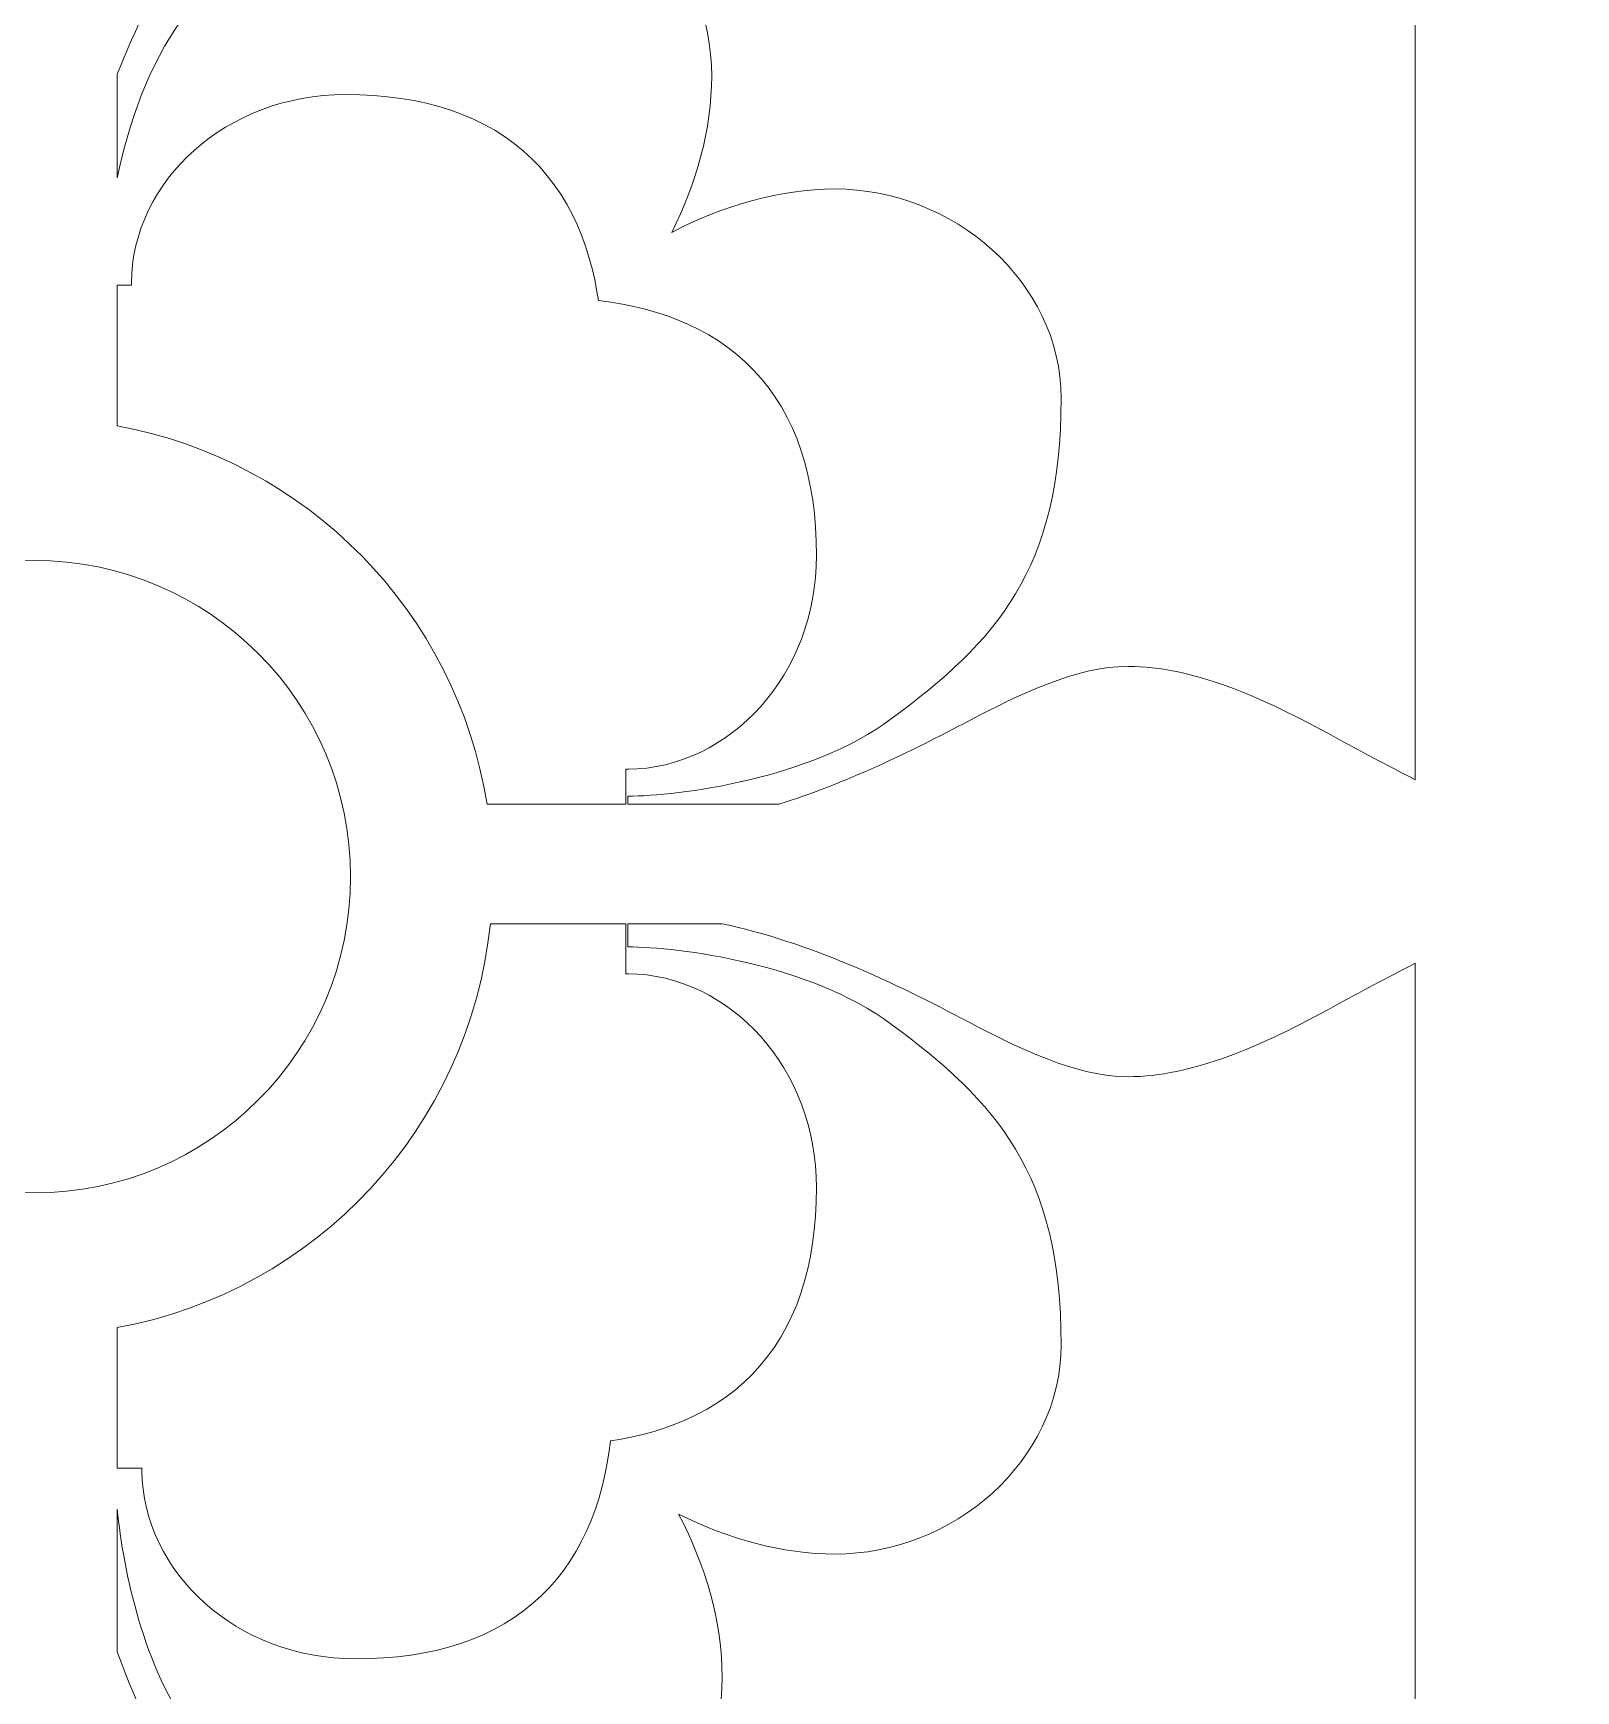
# Model space of a CAD drawing. Header units: centimetres. Extents: x -9.9 to 7.5, y -9.5 to 6.6.
# Drawn here: x -8.785 to -7.96, y -7.767 to -6.88 of the extents above; entities that cross this region are included whole.
import ezdxf

# ---------------------------------------------------------------- set-up
doc = ezdxf.new("R2010")
doc.units = ezdxf.units.CM
doc.header["$MEASUREMENT"] = 0
doc.layers.add('layer 1', color=7, linetype='Continuous')

msp = doc.modelspace()

# ---------------------------------------------------------------- linework, layer by layer
at = {"layer": 'layer 1', "color": 177, "lineweight": 9}
for points, knots in [([(-9.86086, -9.47414), (-9.86086, -9.47414), (-9.86086, 6.55374), (-9.86086, 6.55374), (-9.86086, 6.55374), (-9.86086, 6.55374), (-1.55598, 6.55374), (-1.55598, 6.55374), (-1.55598, 6.55374), (-1.55598, 6.55374), (-1.55598, -9.47414), (-1.55598, -9.47414), (-1.55598, -9.47414), (-1.55598, -9.47414), (-9.86086, -9.47414), (-9.86086, -9.47414)], [0, 0, 0, 0, 0.2, 0.2, 0.2, 0.2, 0.4, 0.4, 0.4, 0.4, 0.6, 0.6, 0.6, 0.6, 1, 1, 1, 1]), ([(-8.04602, -7.27979), (-8.04602, -7.27979), (-8.04602, -6.09566), (-8.04602, -6.09566), (-8.04602, -6.09566), (-8.06159, -6.1037), (-8.07612, -6.11144), (-8.08869, -6.11827), (-8.08869, -6.11827), (-8.129, -6.14068), (-8.16596, -6.15636), (-8.19957, -6.15636), (-8.19957, -6.15636), (-8.22757, -6.15636), (-8.25894, -6.14068), (-8.28471, -6.12723), (-8.28471, -6.12723), (-8.32504, -6.10582), (-8.37021, -6.08442), (-8.41667, -6.07458), (-8.41667, -6.07458), (-8.41667, -6.07458), (-8.46728, -6.07458), (-8.46728, -6.07458), (-8.46728, -6.07458), (-8.46728, -6.07458), (-8.46728, -6.0869), (-8.46728, -6.0869), (-8.46728, -6.0869), (-8.4404, -6.0869), (-8.36982, -6.09587), (-8.32615, -6.12836), (-8.32615, -6.12836), (-8.27013, -6.1698), (-8.23542, -6.20787), (-8.23542, -6.29974), (-8.23542, -6.29974), (-8.23542, -6.36247), (-8.29365, -6.41174), (-8.35639, -6.41174), (-8.35639, -6.41174), (-8.38478, -6.41174), (-8.41408, -6.40348), (-8.44005, -6.39039), (-8.44005, -6.39039), (-8.42586, -6.41725), (-8.41679, -6.44799), (-8.41679, -6.47773), (-8.41679, -6.47773), (-8.41679, -6.54048), (-8.46606, -6.59871), (-8.52879, -6.59871), (-8.52879, -6.59871), (-8.62066, -6.59871), (-8.65873, -6.564), (-8.70017, -6.50798), (-8.70017, -6.50798), (-8.72614, -6.47307), (-8.73708, -6.42096), (-8.74042, -6.38772), (-8.74042, -6.38772), (-8.74042, -6.38772), (-8.74042, -6.46405), (-8.74042, -6.46405), (-8.74042, -6.46405), (-8.72961, -6.49394), (-8.71545, -6.52274), (-8.70129, -6.54942), (-8.70129, -6.54942), (-8.68784, -6.57518), (-8.67217, -6.60655), (-8.67217, -6.63456), (-8.67217, -6.63456), (-8.67217, -6.65451), (-8.67769, -6.67564), (-8.68686, -6.69794), (-8.68686, -6.69794), (-8.68109, -6.71484), (-8.67777, -6.73102), (-8.67777, -6.74649), (-8.67777, -6.74649), (-8.67777, -6.7745), (-8.69344, -6.80587), (-8.7069, -6.83163), (-8.7069, -6.83163), (-8.71873, -6.85391), (-8.73055, -6.87767), (-8.74042, -6.9023), (-8.74042, -6.9023), (-8.74042, -6.9023), (-8.74042, -6.95769), (-8.74042, -6.95769), (-8.74042, -6.95769), (-8.73436, -6.92916), (-8.72361, -6.89706), (-8.70577, -6.87307), (-8.70577, -6.87307), (-8.66433, -6.81706), (-8.62626, -6.78234), (-8.53439, -6.78234), (-8.53439, -6.78234), (-8.47166, -6.78234), (-8.42239, -6.84057), (-8.42239, -6.90332), (-8.42239, -6.90332), (-8.42239, -6.9317), (-8.43065, -6.96101), (-8.44374, -6.98697), (-8.44374, -6.98697), (-8.41688, -6.97278), (-8.38613, -6.96371), (-8.35639, -6.96371), (-8.35639, -6.96371), (-8.29365, -6.96371), (-8.23542, -7.01299), (-8.23542, -7.07571), (-8.23542, -7.07571), (-8.23542, -7.16758), (-8.27013, -7.20565), (-8.32615, -7.24709), (-8.32615, -7.24709), (-8.36982, -7.27958), (-8.4404, -7.28855), (-8.46728, -7.28855), (-8.46728, -7.28855), (-8.46728, -7.28855), (-8.46728, -7.2929), (-8.46728, -7.2929), (-8.46728, -7.2929), (-8.46728, -7.2929), (-8.3865, -7.2929), (-8.3865, -7.2929), (-8.3865, -7.2929), (-8.35074, -7.28169), (-8.31625, -7.26495), (-8.28471, -7.24821), (-8.28471, -7.24821), (-8.25894, -7.23477), (-8.22757, -7.2191), (-8.19957, -7.2191), (-8.19957, -7.2191), (-8.16596, -7.2191), (-8.129, -7.23477), (-8.08869, -7.25718), (-8.08869, -7.25718), (-8.07612, -7.264), (-8.06159, -7.27175), (-8.04602, -7.27979)], [0, 0, 0, 0, 0.026316, 0.026316, 0.026316, 0.026316, 0.052632, 0.052632, 0.052632, 0.052632, 0.078947, 0.078947, 0.078947, 0.078947, 0.105263, 0.105263, 0.105263, 0.105263, 0.131579, 0.131579, 0.131579, 0.131579, 0.157895, 0.157895, 0.157895, 0.157895, 0.184211, 0.184211, 0.184211, 0.184211, 0.210526, 0.210526, 0.210526, 0.210526, 0.236842, 0.236842, 0.236842, 0.236842, 0.263158, 0.263158, 0.263158, 0.263158, 0.289474, 0.289474, 0.289474, 0.289474, 0.315789, 0.315789, 0.315789, 0.315789, 0.342105, 0.342105, 0.342105, 0.342105, 0.368421, 0.368421, 0.368421, 0.368421, 0.394737, 0.394737, 0.394737, 0.394737, 0.421053, 0.421053, 0.421053, 0.421053, 0.447368, 0.447368, 0.447368, 0.447368, 0.473684, 0.473684, 0.473684, 0.473684, 0.5, 0.5, 0.5, 0.5, 0.526316, 0.526316, 0.526316, 0.526316, 0.552632, 0.552632, 0.552632, 0.552632, 0.578947, 0.578947, 0.578947, 0.578947, 0.605263, 0.605263, 0.605263, 0.605263, 0.631579, 0.631579, 0.631579, 0.631579, 0.657895, 0.657895, 0.657895, 0.657895, 0.684211, 0.684211, 0.684211, 0.684211, 0.710526, 0.710526, 0.710526, 0.710526, 0.736842, 0.736842, 0.736842, 0.736842, 0.763158, 0.763158, 0.763158, 0.763158, 0.789474, 0.789474, 0.789474, 0.789474, 0.815789, 0.815789, 0.815789, 0.815789, 0.842105, 0.842105, 0.842105, 0.842105, 0.868421, 0.868421, 0.868421, 0.868421, 0.894737, 0.894737, 0.894737, 0.894737, 0.921053, 0.921053, 0.921053, 0.921053, 0.947368, 0.947368, 0.947368, 0.947368, 1, 1, 1, 1]), ([(-8.74042, -7.01518), (-8.74042, -7.01518), (-8.74042, -7.09043), (-8.74042, -7.09043), (-8.74042, -7.09043), (-8.63869, -7.10901), (-8.55886, -7.19038), (-8.54257, -7.2929), (-8.54257, -7.2929), (-8.54257, -7.2929), (-8.46826, -7.2929), (-8.46826, -7.2929), (-8.46826, -7.2929), (-8.46826, -7.2929), (-8.46826, -7.27411), (-8.46826, -7.27411), (-8.46826, -7.27411), (-8.46826, -7.27411), (-8.4669, -7.27411), (-8.4669, -7.27411), (-8.4669, -7.27411), (-8.4669, -7.27411), (-8.46217, -7.27397), (-8.46217, -7.27397), (-8.46217, -7.27397), (-8.46217, -7.27397), (-8.45709, -7.27351), (-8.45709, -7.27351), (-8.45709, -7.27351), (-8.45709, -7.27351), (-8.45207, -7.27276), (-8.45207, -7.27276), (-8.45207, -7.27276), (-8.45207, -7.27276), (-8.44711, -7.27172), (-8.44711, -7.27172), (-8.44711, -7.27172), (-8.44711, -7.27172), (-8.44225, -7.27042), (-8.44225, -7.27042), (-8.44225, -7.27042), (-8.44225, -7.27042), (-8.43746, -7.26885), (-8.43746, -7.26885), (-8.43746, -7.26885), (-8.43746, -7.26885), (-8.43278, -7.26702), (-8.43278, -7.26702), (-8.43278, -7.26702), (-8.43278, -7.26702), (-8.42821, -7.26495), (-8.42821, -7.26495), (-8.42821, -7.26495), (-8.42821, -7.26495), (-8.42374, -7.26265), (-8.42374, -7.26265), (-8.42374, -7.26265), (-8.42374, -7.26265), (-8.41939, -7.26011), (-8.41939, -7.26011), (-8.41939, -7.26011), (-8.41939, -7.26011), (-8.41518, -7.25736), (-8.41518, -7.25736), (-8.41518, -7.25736), (-8.41518, -7.25736), (-8.41109, -7.2544), (-8.41109, -7.2544), (-8.41109, -7.2544), (-8.41109, -7.2544), (-8.40714, -7.25123), (-8.40714, -7.25123), (-8.40714, -7.25123), (-8.40714, -7.25123), (-8.40333, -7.24786), (-8.40333, -7.24786), (-8.40333, -7.24786), (-8.40333, -7.24786), (-8.39966, -7.2443), (-8.39966, -7.2443), (-8.39966, -7.2443), (-8.39966, -7.2443), (-8.39615, -7.24055), (-8.39615, -7.24055), (-8.39615, -7.24055), (-8.39615, -7.24055), (-8.3928, -7.23662), (-8.3928, -7.23662), (-8.3928, -7.23662), (-8.3928, -7.23662), (-8.38962, -7.23251), (-8.38962, -7.23251), (-8.38962, -7.23251), (-8.38962, -7.23251), (-8.38661, -7.22823), (-8.38661, -7.22823), (-8.38661, -7.22823), (-8.38661, -7.22823), (-8.38378, -7.22379), (-8.38378, -7.22379), (-8.38378, -7.22379), (-8.38378, -7.22379), (-8.38113, -7.21919), (-8.38113, -7.21919), (-8.38113, -7.21919), (-8.38113, -7.21919), (-8.37868, -7.21443), (-8.37868, -7.21443), (-8.37868, -7.21443), (-8.37868, -7.21443), (-8.37643, -7.20953), (-8.37643, -7.20953), (-8.37643, -7.20953), (-8.37643, -7.20953), (-8.37438, -7.20448), (-8.37438, -7.20448), (-8.37438, -7.20448), (-8.37438, -7.20448), (-8.37255, -7.19929), (-8.37255, -7.19929), (-8.37255, -7.19929), (-8.37255, -7.19929), (-8.37094, -7.19398), (-8.37094, -7.19398), (-8.37094, -7.19398), (-8.37094, -7.19398), (-8.36956, -7.18854), (-8.36956, -7.18854), (-8.36956, -7.18854), (-8.36956, -7.18854), (-8.36841, -7.18298), (-8.36841, -7.18298), (-8.36841, -7.18298), (-8.36841, -7.18298), (-8.36751, -7.17731), (-8.36751, -7.17731), (-8.36751, -7.17731), (-8.36751, -7.17731), (-8.36686, -7.17155), (-8.36686, -7.17155), (-8.36686, -7.17155), (-8.36686, -7.17155), (-8.36646, -7.16569), (-8.36646, -7.16569), (-8.36646, -7.16569), (-8.36646, -7.16569), (-8.36633, -7.15982), (-8.36633, -7.15982), (-8.36633, -7.15982), (-8.36633, -7.15982), (-8.36646, -7.15208), (-8.36646, -7.15208), (-8.36646, -7.15208), (-8.36646, -7.15208), (-8.36683, -7.14461), (-8.36683, -7.14461), (-8.36683, -7.14461), (-8.36683, -7.14461), (-8.36745, -7.13735), (-8.36745, -7.13735), (-8.36745, -7.13735), (-8.36745, -7.13735), (-8.36833, -7.13026), (-8.36833, -7.13026), (-8.36833, -7.13026), (-8.36833, -7.13026), (-8.36947, -7.12336), (-8.36947, -7.12336), (-8.36947, -7.12336), (-8.36947, -7.12336), (-8.37087, -7.11664), (-8.37087, -7.11664), (-8.37087, -7.11664), (-8.37087, -7.11664), (-8.37254, -7.11011), (-8.37254, -7.11011), (-8.37254, -7.11011), (-8.37254, -7.11011), (-8.37449, -7.10376), (-8.37449, -7.10376), (-8.37449, -7.10376), (-8.37449, -7.10376), (-8.37671, -7.0976), (-8.37671, -7.0976), (-8.37671, -7.0976), (-8.37671, -7.0976), (-8.37921, -7.09164), (-8.37921, -7.09164), (-8.37921, -7.09164), (-8.37921, -7.09164), (-8.38199, -7.08589), (-8.38199, -7.08589), (-8.38199, -7.08589), (-8.38199, -7.08589), (-8.38506, -7.08035), (-8.38506, -7.08035), (-8.38506, -7.08035), (-8.38506, -7.08035), (-8.3884, -7.07504), (-8.3884, -7.07504), (-8.3884, -7.07504), (-8.3884, -7.07504), (-8.39201, -7.06996), (-8.39201, -7.06996), (-8.39201, -7.06996), (-8.39201, -7.06996), (-8.39588, -7.06513), (-8.39588, -7.06513), (-8.39588, -7.06513), (-8.39588, -7.06513), (-8.40001, -7.06056), (-8.40001, -7.06056), (-8.40001, -7.06056), (-8.40001, -7.06056), (-8.40438, -7.05626), (-8.40438, -7.05626), (-8.40438, -7.05626), (-8.40438, -7.05626), (-8.40896, -7.05223), (-8.40896, -7.05223), (-8.40896, -7.05223), (-8.40896, -7.05223), (-8.41376, -7.04848), (-8.41376, -7.04848), (-8.41376, -7.04848), (-8.41376, -7.04848), (-8.41875, -7.045), (-8.41875, -7.045), (-8.41875, -7.045), (-8.41875, -7.045), (-8.42391, -7.0418), (-8.42391, -7.0418), (-8.42391, -7.0418), (-8.42391, -7.0418), (-8.42923, -7.03888), (-8.42923, -7.03888), (-8.42923, -7.03888), (-8.42923, -7.03888), (-8.4347, -7.03621), (-8.4347, -7.03621), (-8.4347, -7.03621), (-8.4347, -7.03621), (-8.44032, -7.03381), (-8.44032, -7.03381), (-8.44032, -7.03381), (-8.44032, -7.03381), (-8.44605, -7.03165), (-8.44605, -7.03165), (-8.44605, -7.03165), (-8.44605, -7.03165), (-8.45191, -7.02974), (-8.45191, -7.02974), (-8.45191, -7.02974), (-8.45191, -7.02974), (-8.45788, -7.02805), (-8.45788, -7.02805), (-8.45788, -7.02805), (-8.45788, -7.02805), (-8.46395, -7.02659), (-8.46395, -7.02659), (-8.46395, -7.02659), (-8.46395, -7.02659), (-8.47014, -7.02534), (-8.47014, -7.02534), (-8.47014, -7.02534), (-8.47014, -7.02534), (-8.47642, -7.02429), (-8.47642, -7.02429), (-8.47642, -7.02429), (-8.47642, -7.02429), (-8.4828, -7.02344), (-8.4828, -7.02344), (-8.4828, -7.02344), (-8.4828, -7.02344), (-8.48299, -7.02342), (-8.48299, -7.02342), (-8.48299, -7.02342), (-8.48299, -7.02342), (-8.48376, -7.01861), (-8.48376, -7.01861), (-8.48376, -7.01861), (-8.48376, -7.01861), (-8.48496, -7.01235), (-8.48496, -7.01235), (-8.48496, -7.01235), (-8.48496, -7.01235), (-8.48639, -7.00619), (-8.48639, -7.00619), (-8.48639, -7.00619), (-8.48639, -7.00619), (-8.48803, -7.00015), (-8.48803, -7.00015), (-8.48803, -7.00015), (-8.48803, -7.00015), (-8.48991, -6.99422), (-8.48991, -6.99422), (-8.48991, -6.99422), (-8.48991, -6.99422), (-8.49203, -6.98841), (-8.49203, -6.98841), (-8.49203, -6.98841), (-8.49203, -6.98841), (-8.49441, -6.98272), (-8.49441, -6.98272), (-8.49441, -6.98272), (-8.49441, -6.98272), (-8.49704, -6.97717), (-8.49704, -6.97717), (-8.49704, -6.97717), (-8.49704, -6.97717), (-8.49994, -6.97178), (-8.49994, -6.97178), (-8.49994, -6.97178), (-8.49994, -6.97178), (-8.50312, -6.96654), (-8.50312, -6.96654), (-8.50312, -6.96654), (-8.50312, -6.96654), (-8.50658, -6.96148), (-8.50658, -6.96148), (-8.50658, -6.96148), (-8.50658, -6.96148), (-8.51031, -6.95662), (-8.51031, -6.95662), (-8.51031, -6.95662), (-8.51031, -6.95662), (-8.51434, -6.95195), (-8.51434, -6.95195), (-8.51434, -6.95195), (-8.51434, -6.95195), (-8.51864, -6.94751), (-8.51864, -6.94751), (-8.51864, -6.94751), (-8.51864, -6.94751), (-8.52321, -6.94332), (-8.52321, -6.94332), (-8.52321, -6.94332), (-8.52321, -6.94332), (-8.52805, -6.93938), (-8.52805, -6.93938), (-8.52805, -6.93938), (-8.52805, -6.93938), (-8.53314, -6.93571), (-8.53314, -6.93571), (-8.53314, -6.93571), (-8.53314, -6.93571), (-8.53847, -6.93231), (-8.53847, -6.93231), (-8.53847, -6.93231), (-8.53847, -6.93231), (-8.54404, -6.92919), (-8.54404, -6.92919), (-8.54404, -6.92919), (-8.54404, -6.92919), (-8.54982, -6.92636), (-8.54982, -6.92636), (-8.54982, -6.92636), (-8.54982, -6.92636), (-8.55581, -6.92382), (-8.55581, -6.92382), (-8.55581, -6.92382), (-8.55581, -6.92382), (-8.562, -6.92156), (-8.562, -6.92156), (-8.562, -6.92156), (-8.562, -6.92156), (-8.5684, -6.91958), (-8.5684, -6.91958), (-8.5684, -6.91958), (-8.5684, -6.91958), (-8.57497, -6.91788), (-8.57497, -6.91788), (-8.57497, -6.91788), (-8.57497, -6.91788), (-8.58174, -6.91645), (-8.58174, -6.91645), (-8.58174, -6.91645), (-8.58174, -6.91645), (-8.58869, -6.91529), (-8.58869, -6.91529), (-8.58869, -6.91529), (-8.58869, -6.91529), (-8.59583, -6.9144), (-8.59583, -6.9144), (-8.59583, -6.9144), (-8.59583, -6.9144), (-8.60316, -6.91376), (-8.60316, -6.91376), (-8.60316, -6.91376), (-8.60316, -6.91376), (-8.61069, -6.91338), (-8.61069, -6.91338), (-8.61069, -6.91338), (-8.61069, -6.91338), (-8.61849, -6.91325), (-8.61849, -6.91325), (-8.61849, -6.91325), (-8.61849, -6.91325), (-8.62436, -6.91339), (-8.62436, -6.91339), (-8.62436, -6.91339), (-8.62436, -6.91339), (-8.63022, -6.91378), (-8.63022, -6.91378), (-8.63022, -6.91378), (-8.63022, -6.91378), (-8.63599, -6.91443), (-8.63599, -6.91443), (-8.63599, -6.91443), (-8.63599, -6.91443), (-8.64166, -6.91533), (-8.64166, -6.91533), (-8.64166, -6.91533), (-8.64166, -6.91533), (-8.64721, -6.91648), (-8.64721, -6.91648), (-8.64721, -6.91648), (-8.64721, -6.91648), (-8.65265, -6.91786), (-8.65265, -6.91786), (-8.65265, -6.91786), (-8.65265, -6.91786), (-8.65797, -6.91947), (-8.65797, -6.91947), (-8.65797, -6.91947), (-8.65797, -6.91947), (-8.66315, -6.9213), (-8.66315, -6.9213), (-8.66315, -6.9213), (-8.66315, -6.9213), (-8.6682, -6.92335), (-8.6682, -6.92335), (-8.6682, -6.92335), (-8.6682, -6.92335), (-8.67311, -6.9256), (-8.67311, -6.9256), (-8.67311, -6.9256), (-8.67311, -6.9256), (-8.67786, -6.92806), (-8.67786, -6.92806), (-8.67786, -6.92806), (-8.67786, -6.92806), (-8.68246, -6.9307), (-8.68246, -6.9307), (-8.68246, -6.9307), (-8.68246, -6.9307), (-8.68691, -6.93353), (-8.68691, -6.93353), (-8.68691, -6.93353), (-8.68691, -6.93353), (-8.69119, -6.93654), (-8.69119, -6.93654), (-8.69119, -6.93654), (-8.69119, -6.93654), (-8.69529, -6.93973), (-8.69529, -6.93973), (-8.69529, -6.93973), (-8.69529, -6.93973), (-8.69922, -6.94307), (-8.69922, -6.94307), (-8.69922, -6.94307), (-8.69922, -6.94307), (-8.70298, -6.94658), (-8.70298, -6.94658), (-8.70298, -6.94658), (-8.70298, -6.94658), (-8.70654, -6.95025), (-8.70654, -6.95025), (-8.70654, -6.95025), (-8.70654, -6.95025), (-8.70991, -6.95406), (-8.70991, -6.95406), (-8.70991, -6.95406), (-8.70991, -6.95406), (-8.71308, -6.95801), (-8.71308, -6.95801), (-8.71308, -6.95801), (-8.71308, -6.95801), (-8.71604, -6.9621), (-8.71604, -6.9621), (-8.71604, -6.9621), (-8.71604, -6.9621), (-8.7188, -6.96632), (-8.7188, -6.96632), (-8.7188, -6.96632), (-8.7188, -6.96632), (-8.72133, -6.97066), (-8.72133, -6.97066), (-8.72133, -6.97066), (-8.72133, -6.97066), (-8.72364, -6.97513), (-8.72364, -6.97513), (-8.72364, -6.97513), (-8.72364, -6.97513), (-8.7257, -6.9797), (-8.7257, -6.9797), (-8.7257, -6.9797), (-8.7257, -6.9797), (-8.72753, -6.98438), (-8.72753, -6.98438), (-8.72753, -6.98438), (-8.72753, -6.98438), (-8.7291, -6.98917), (-8.7291, -6.98917), (-8.7291, -6.98917), (-8.7291, -6.98917), (-8.73041, -6.99403), (-8.73041, -6.99403), (-8.73041, -6.99403), (-8.73041, -6.99403), (-8.73145, -6.99899), (-8.73145, -6.99899), (-8.73145, -6.99899), (-8.73145, -6.99899), (-8.7322, -7.00401), (-8.7322, -7.00401), (-8.7322, -7.00401), (-8.7322, -7.00401), (-8.73265, -7.00909), (-8.73265, -7.00909), (-8.73265, -7.00909), (-8.73265, -7.00909), (-8.73279, -7.01382), (-8.73279, -7.01382), (-8.73279, -7.01382), (-8.73279, -7.01382), (-8.73279, -7.01518), (-8.73279, -7.01518), (-8.73279, -7.01518), (-8.73279, -7.01518), (-8.74042, -7.01518), (-8.74042, -7.01518)], [0, 0, 0, 0, 0.007463, 0.007463, 0.007463, 0.007463, 0.014925, 0.014925, 0.014925, 0.014925, 0.022388, 0.022388, 0.022388, 0.022388, 0.029851, 0.029851, 0.029851, 0.029851, 0.037313, 0.037313, 0.037313, 0.037313, 0.044776, 0.044776, 0.044776, 0.044776, 0.052239, 0.052239, 0.052239, 0.052239, 0.059701, 0.059701, 0.059701, 0.059701, 0.067164, 0.067164, 0.067164, 0.067164, 0.074627, 0.074627, 0.074627, 0.074627, 0.08209, 0.08209, 0.08209, 0.08209, 0.089552, 0.089552, 0.089552, 0.089552, 0.097015, 0.097015, 0.097015, 0.097015, 0.104478, 0.104478, 0.104478, 0.104478, 0.11194, 0.11194, 0.11194, 0.11194, 0.119403, 0.119403, 0.119403, 0.119403, 0.126866, 0.126866, 0.126866, 0.126866, 0.134328, 0.134328, 0.134328, 0.134328, 0.141791, 0.141791, 0.141791, 0.141791, 0.149254, 0.149254, 0.149254, 0.149254, 0.156716, 0.156716, 0.156716, 0.156716, 0.164179, 0.164179, 0.164179, 0.164179, 0.171642, 0.171642, 0.171642, 0.171642, 0.179104, 0.179104, 0.179104, 0.179104, 0.186567, 0.186567, 0.186567, 0.186567, 0.19403, 0.19403, 0.19403, 0.19403, 0.201493, 0.201493, 0.201493, 0.201493, 0.208955, 0.208955, 0.208955, 0.208955, 0.216418, 0.216418, 0.216418, 0.216418, 0.223881, 0.223881, 0.223881, 0.223881, 0.231343, 0.231343, 0.231343, 0.231343, 0.238806, 0.238806, 0.238806, 0.238806, 0.246269, 0.246269, 0.246269, 0.246269, 0.253731, 0.253731, 0.253731, 0.253731, 0.261194, 0.261194, 0.261194, 0.261194, 0.268657, 0.268657, 0.268657, 0.268657, 0.276119, 0.276119, 0.276119, 0.276119, 0.283582, 0.283582, 0.283582, 0.283582, 0.291045, 0.291045, 0.291045, 0.291045, 0.298507, 0.298507, 0.298507, 0.298507, 0.30597, 0.30597, 0.30597, 0.30597, 0.313433, 0.313433, 0.313433, 0.313433, 0.320896, 0.320896, 0.320896, 0.320896, 0.328358, 0.328358, 0.328358, 0.328358, 0.335821, 0.335821, 0.335821, 0.335821, 0.343284, 0.343284, 0.343284, 0.343284, 0.350746, 0.350746, 0.350746, 0.350746, 0.358209, 0.358209, 0.358209, 0.358209, 0.365672, 0.365672, 0.365672, 0.365672, 0.373134, 0.373134, 0.373134, 0.373134, 0.380597, 0.380597, 0.380597, 0.380597, 0.38806, 0.38806, 0.38806, 0.38806, 0.395522, 0.395522, 0.395522, 0.395522, 0.402985, 0.402985, 0.402985, 0.402985, 0.410448, 0.410448, 0.410448, 0.410448, 0.41791, 0.41791, 0.41791, 0.41791, 0.425373, 0.425373, 0.425373, 0.425373, 0.432836, 0.432836, 0.432836, 0.432836, 0.440299, 0.440299, 0.440299, 0.440299, 0.447761, 0.447761, 0.447761, 0.447761, 0.455224, 0.455224, 0.455224, 0.455224, 0.462687, 0.462687, 0.462687, 0.462687, 0.470149, 0.470149, 0.470149, 0.470149, 0.477612, 0.477612, 0.477612, 0.477612, 0.485075, 0.485075, 0.485075, 0.485075, 0.492537, 0.492537, 0.492537, 0.492537, 0.5, 0.5, 0.5, 0.5, 0.507463, 0.507463, 0.507463, 0.507463, 0.514925, 0.514925, 0.514925, 0.514925, 0.522388, 0.522388, 0.522388, 0.522388, 0.529851, 0.529851, 0.529851, 0.529851, 0.537313, 0.537313, 0.537313, 0.537313, 0.544776, 0.544776, 0.544776, 0.544776, 0.552239, 0.552239, 0.552239, 0.552239, 0.559701, 0.559701, 0.559701, 0.559701, 0.567164, 0.567164, 0.567164, 0.567164, 0.574627, 0.574627, 0.574627, 0.574627, 0.58209, 0.58209, 0.58209, 0.58209, 0.589552, 0.589552, 0.589552, 0.589552, 0.597015, 0.597015, 0.597015, 0.597015, 0.604478, 0.604478, 0.604478, 0.604478, 0.61194, 0.61194, 0.61194, 0.61194, 0.619403, 0.619403, 0.619403, 0.619403, 0.626866, 0.626866, 0.626866, 0.626866, 0.634328, 0.634328, 0.634328, 0.634328, 0.641791, 0.641791, 0.641791, 0.641791, 0.649254, 0.649254, 0.649254, 0.649254, 0.656716, 0.656716, 0.656716, 0.656716, 0.664179, 0.664179, 0.664179, 0.664179, 0.671642, 0.671642, 0.671642, 0.671642, 0.679104, 0.679104, 0.679104, 0.679104, 0.686567, 0.686567, 0.686567, 0.686567, 0.69403, 0.69403, 0.69403, 0.69403, 0.701493, 0.701493, 0.701493, 0.701493, 0.708955, 0.708955, 0.708955, 0.708955, 0.716418, 0.716418, 0.716418, 0.716418, 0.723881, 0.723881, 0.723881, 0.723881, 0.731343, 0.731343, 0.731343, 0.731343, 0.738806, 0.738806, 0.738806, 0.738806, 0.746269, 0.746269, 0.746269, 0.746269, 0.753731, 0.753731, 0.753731, 0.753731, 0.761194, 0.761194, 0.761194, 0.761194, 0.768657, 0.768657, 0.768657, 0.768657, 0.776119, 0.776119, 0.776119, 0.776119, 0.783582, 0.783582, 0.783582, 0.783582, 0.791045, 0.791045, 0.791045, 0.791045, 0.798507, 0.798507, 0.798507, 0.798507, 0.80597, 0.80597, 0.80597, 0.80597, 0.813433, 0.813433, 0.813433, 0.813433, 0.820896, 0.820896, 0.820896, 0.820896, 0.828358, 0.828358, 0.828358, 0.828358, 0.835821, 0.835821, 0.835821, 0.835821, 0.843284, 0.843284, 0.843284, 0.843284, 0.850746, 0.850746, 0.850746, 0.850746, 0.858209, 0.858209, 0.858209, 0.858209, 0.865672, 0.865672, 0.865672, 0.865672, 0.873134, 0.873134, 0.873134, 0.873134, 0.880597, 0.880597, 0.880597, 0.880597, 0.88806, 0.88806, 0.88806, 0.88806, 0.895522, 0.895522, 0.895522, 0.895522, 0.902985, 0.902985, 0.902985, 0.902985, 0.910448, 0.910448, 0.910448, 0.910448, 0.91791, 0.91791, 0.91791, 0.91791, 0.925373, 0.925373, 0.925373, 0.925373, 0.932836, 0.932836, 0.932836, 0.932836, 0.940299, 0.940299, 0.940299, 0.940299, 0.947761, 0.947761, 0.947761, 0.947761, 0.955224, 0.955224, 0.955224, 0.955224, 0.962687, 0.962687, 0.962687, 0.962687, 0.970149, 0.970149, 0.970149, 0.970149, 0.977612, 0.977612, 0.977612, 0.977612, 0.985075, 0.985075, 0.985075, 0.985075, 1, 1, 1, 1]), ([(-8.95391, -7.33167), (-8.95391, -7.23825), (-8.87816, -7.1625), (-8.78475, -7.1625), (-8.78475, -7.1625), (-8.69133, -7.1625), (-8.61558, -7.23825), (-8.61558, -7.33167), (-8.61558, -7.33167), (-8.61558, -7.42508), (-8.69133, -7.50083), (-8.78475, -7.50083), (-8.78475, -7.50083), (-8.87816, -7.50083), (-8.95391, -7.42508), (-8.95391, -7.33167)], [0, 0, 0, 0, 0.2, 0.2, 0.2, 0.2, 0.4, 0.4, 0.4, 0.4, 0.6, 0.6, 0.6, 0.6, 1, 1, 1, 1]), ([(-8.04602, -8.56208), (-8.04602, -8.56208), (-8.04602, -7.37795), (-8.04602, -7.37795), (-8.04602, -7.37795), (-8.06159, -7.38599), (-8.07612, -7.39373), (-8.08869, -7.40056), (-8.08869, -7.40056), (-8.129, -7.42297), (-8.16596, -7.43864), (-8.19957, -7.43864), (-8.19957, -7.43864), (-8.22757, -7.43864), (-8.25894, -7.42297), (-8.28471, -7.40951), (-8.28471, -7.40951), (-8.32504, -7.3881), (-8.37021, -7.3667), (-8.41667, -7.35686), (-8.41667, -7.35686), (-8.41667, -7.35686), (-8.46728, -7.35686), (-8.46728, -7.35686), (-8.46728, -7.35686), (-8.46728, -7.35686), (-8.46728, -7.36919), (-8.46728, -7.36919), (-8.46728, -7.36919), (-8.4404, -7.36919), (-8.36982, -7.37815), (-8.32615, -7.41064), (-8.32615, -7.41064), (-8.27013, -7.45208), (-8.23542, -7.49016), (-8.23542, -7.58202), (-8.23542, -7.58202), (-8.23542, -7.64475), (-8.29365, -7.69403), (-8.35639, -7.69403), (-8.35639, -7.69403), (-8.38478, -7.69403), (-8.41408, -7.68577), (-8.44005, -7.67267), (-8.44005, -7.67267), (-8.42586, -7.69953), (-8.41679, -7.73028), (-8.41679, -7.76002), (-8.41679, -7.76002), (-8.41679, -7.82276), (-8.46606, -7.88099), (-8.52879, -7.88099), (-8.52879, -7.88099), (-8.62066, -7.88099), (-8.65873, -7.84628), (-8.70017, -7.79026), (-8.70017, -7.79026), (-8.72614, -7.75535), (-8.73708, -7.70325), (-8.74042, -7.67001), (-8.74042, -7.67001), (-8.74042, -7.67001), (-8.74042, -7.74634), (-8.74042, -7.74634), (-8.74042, -7.74634), (-8.72961, -7.77623), (-8.71545, -7.80503), (-8.70129, -7.83171), (-8.70129, -7.83171), (-8.68784, -7.85747), (-8.67217, -7.88884), (-8.67217, -7.91684), (-8.67217, -7.91684), (-8.67217, -7.93679), (-8.67769, -7.95792), (-8.68686, -7.98023), (-8.68686, -7.98023), (-8.68109, -7.99712), (-8.67777, -8.0133), (-8.67777, -8.02878), (-8.67777, -8.02878), (-8.67777, -8.05678), (-8.69344, -8.08815), (-8.7069, -8.11391), (-8.7069, -8.11391), (-8.71873, -8.1362), (-8.73055, -8.15995), (-8.74042, -8.18459), (-8.74042, -8.18459), (-8.74042, -8.18459), (-8.74042, -8.23997), (-8.74042, -8.23997), (-8.74042, -8.23997), (-8.73436, -8.21145), (-8.72361, -8.17934), (-8.70577, -8.15536), (-8.70577, -8.15536), (-8.66433, -8.09934), (-8.62626, -8.06463), (-8.53439, -8.06463), (-8.53439, -8.06463), (-8.47166, -8.06463), (-8.42239, -8.12286), (-8.42239, -8.1856), (-8.42239, -8.1856), (-8.42239, -8.21399), (-8.43065, -8.24329), (-8.44374, -8.26926), (-8.44374, -8.26926), (-8.41688, -8.25507), (-8.38613, -8.246), (-8.35639, -8.246), (-8.35639, -8.246), (-8.29365, -8.246), (-8.23542, -8.29527), (-8.23542, -8.358), (-8.23542, -8.358), (-8.23542, -8.44987), (-8.27013, -8.48794), (-8.32615, -8.52938), (-8.32615, -8.52938), (-8.36982, -8.56187), (-8.4404, -8.57083), (-8.46728, -8.57083), (-8.46728, -8.57083), (-8.46728, -8.57083), (-8.46728, -8.57519), (-8.46728, -8.57519), (-8.46728, -8.57519), (-8.46728, -8.57519), (-8.3865, -8.57519), (-8.3865, -8.57519), (-8.3865, -8.57519), (-8.35074, -8.56398), (-8.31625, -8.54724), (-8.28471, -8.5305), (-8.28471, -8.5305), (-8.25894, -8.51705), (-8.22757, -8.50138), (-8.19957, -8.50138), (-8.19957, -8.50138), (-8.16596, -8.50138), (-8.129, -8.51705), (-8.08869, -8.53947), (-8.08869, -8.53947), (-8.07612, -8.54629), (-8.06159, -8.55404), (-8.04602, -8.56208)], [0, 0, 0, 0, 0.026316, 0.026316, 0.026316, 0.026316, 0.052632, 0.052632, 0.052632, 0.052632, 0.078947, 0.078947, 0.078947, 0.078947, 0.105263, 0.105263, 0.105263, 0.105263, 0.131579, 0.131579, 0.131579, 0.131579, 0.157895, 0.157895, 0.157895, 0.157895, 0.184211, 0.184211, 0.184211, 0.184211, 0.210526, 0.210526, 0.210526, 0.210526, 0.236842, 0.236842, 0.236842, 0.236842, 0.263158, 0.263158, 0.263158, 0.263158, 0.289474, 0.289474, 0.289474, 0.289474, 0.315789, 0.315789, 0.315789, 0.315789, 0.342105, 0.342105, 0.342105, 0.342105, 0.368421, 0.368421, 0.368421, 0.368421, 0.394737, 0.394737, 0.394737, 0.394737, 0.421053, 0.421053, 0.421053, 0.421053, 0.447368, 0.447368, 0.447368, 0.447368, 0.473684, 0.473684, 0.473684, 0.473684, 0.5, 0.5, 0.5, 0.5, 0.526316, 0.526316, 0.526316, 0.526316, 0.552632, 0.552632, 0.552632, 0.552632, 0.578947, 0.578947, 0.578947, 0.578947, 0.605263, 0.605263, 0.605263, 0.605263, 0.631579, 0.631579, 0.631579, 0.631579, 0.657895, 0.657895, 0.657895, 0.657895, 0.684211, 0.684211, 0.684211, 0.684211, 0.710526, 0.710526, 0.710526, 0.710526, 0.736842, 0.736842, 0.736842, 0.736842, 0.763158, 0.763158, 0.763158, 0.763158, 0.789474, 0.789474, 0.789474, 0.789474, 0.815789, 0.815789, 0.815789, 0.815789, 0.842105, 0.842105, 0.842105, 0.842105, 0.868421, 0.868421, 0.868421, 0.868421, 0.894737, 0.894737, 0.894737, 0.894737, 0.921053, 0.921053, 0.921053, 0.921053, 0.947368, 0.947368, 0.947368, 0.947368, 1, 1, 1, 1]), ([(-8.46826, -7.35686), (-8.46826, -7.35686), (-8.5408, -7.35686), (-8.5408, -7.35686), (-8.5408, -7.35686), (-8.55192, -7.46571), (-8.63424, -7.55351), (-8.74042, -7.5729), (-8.74042, -7.5729), (-8.74042, -7.5729), (-8.74042, -7.64815), (-8.74042, -7.64815), (-8.74042, -7.64815), (-8.74042, -7.64815), (-8.72718, -7.64815), (-8.72718, -7.64815), (-8.72718, -7.64815), (-8.72718, -7.64815), (-8.72718, -7.64952), (-8.72718, -7.64952), (-8.72718, -7.64952), (-8.72718, -7.64952), (-8.72704, -7.65425), (-8.72704, -7.65425), (-8.72704, -7.65425), (-8.72704, -7.65425), (-8.72658, -7.65933), (-8.72658, -7.65933), (-8.72658, -7.65933), (-8.72658, -7.65933), (-8.72583, -7.66435), (-8.72583, -7.66435), (-8.72583, -7.66435), (-8.72583, -7.66435), (-8.7248, -7.6693), (-8.7248, -7.6693), (-8.7248, -7.6693), (-8.7248, -7.6693), (-8.72349, -7.67417), (-8.72349, -7.67417), (-8.72349, -7.67417), (-8.72349, -7.67417), (-8.72192, -7.67895), (-8.72192, -7.67895), (-8.72192, -7.67895), (-8.72192, -7.67895), (-8.7201, -7.68364), (-8.7201, -7.68364), (-8.7201, -7.68364), (-8.7201, -7.68364), (-8.71803, -7.68821), (-8.71803, -7.68821), (-8.71803, -7.68821), (-8.71803, -7.68821), (-8.71573, -7.69267), (-8.71573, -7.69267), (-8.71573, -7.69267), (-8.71573, -7.69267), (-8.71319, -7.69702), (-8.71319, -7.69702), (-8.71319, -7.69702), (-8.71319, -7.69702), (-8.71044, -7.70124), (-8.71044, -7.70124), (-8.71044, -7.70124), (-8.71044, -7.70124), (-8.70747, -7.70533), (-8.70747, -7.70533), (-8.70747, -7.70533), (-8.70747, -7.70533), (-8.70431, -7.70928), (-8.70431, -7.70928), (-8.70431, -7.70928), (-8.70431, -7.70928), (-8.70093, -7.71309), (-8.70093, -7.71309), (-8.70093, -7.71309), (-8.70093, -7.71309), (-8.69737, -7.71676), (-8.69737, -7.71676), (-8.69737, -7.71676), (-8.69737, -7.71676), (-8.69362, -7.72026), (-8.69362, -7.72026), (-8.69362, -7.72026), (-8.69362, -7.72026), (-8.6897, -7.72361), (-8.6897, -7.72361), (-8.6897, -7.72361), (-8.6897, -7.72361), (-8.68559, -7.72679), (-8.68559, -7.72679), (-8.68559, -7.72679), (-8.68559, -7.72679), (-8.68131, -7.72981), (-8.68131, -7.72981), (-8.68131, -7.72981), (-8.68131, -7.72981), (-8.67687, -7.73264), (-8.67687, -7.73264), (-8.67687, -7.73264), (-8.67687, -7.73264), (-8.67226, -7.73528), (-8.67226, -7.73528), (-8.67226, -7.73528), (-8.67226, -7.73528), (-8.6675, -7.73774), (-8.6675, -7.73774), (-8.6675, -7.73774), (-8.6675, -7.73774), (-8.6626, -7.73999), (-8.6626, -7.73999), (-8.6626, -7.73999), (-8.6626, -7.73999), (-8.65755, -7.74203), (-8.65755, -7.74203), (-8.65755, -7.74203), (-8.65755, -7.74203), (-8.65237, -7.74387), (-8.65237, -7.74387), (-8.65237, -7.74387), (-8.65237, -7.74387), (-8.64705, -7.74548), (-8.64705, -7.74548), (-8.64705, -7.74548), (-8.64705, -7.74548), (-8.64161, -7.74686), (-8.64161, -7.74686), (-8.64161, -7.74686), (-8.64161, -7.74686), (-8.63605, -7.748), (-8.63605, -7.748), (-8.63605, -7.748), (-8.63605, -7.748), (-8.63039, -7.7489), (-8.63039, -7.7489), (-8.63039, -7.7489), (-8.63039, -7.7489), (-8.62462, -7.74955), (-8.62462, -7.74955), (-8.62462, -7.74955), (-8.62462, -7.74955), (-8.61876, -7.74995), (-8.61876, -7.74995), (-8.61876, -7.74995), (-8.61876, -7.74995), (-8.61289, -7.75008), (-8.61289, -7.75008), (-8.61289, -7.75008), (-8.61289, -7.75008), (-8.60516, -7.74996), (-8.60516, -7.74996), (-8.60516, -7.74996), (-8.60516, -7.74996), (-8.5977, -7.74959), (-8.5977, -7.74959), (-8.5977, -7.74959), (-8.5977, -7.74959), (-8.59042, -7.74896), (-8.59042, -7.74896), (-8.59042, -7.74896), (-8.59042, -7.74896), (-8.58334, -7.74808), (-8.58334, -7.74808), (-8.58334, -7.74808), (-8.58334, -7.74808), (-8.57643, -7.74695), (-8.57643, -7.74695), (-8.57643, -7.74695), (-8.57643, -7.74695), (-8.56972, -7.74554), (-8.56972, -7.74554), (-8.56972, -7.74554), (-8.56972, -7.74554), (-8.56318, -7.74387), (-8.56318, -7.74387), (-8.56318, -7.74387), (-8.56318, -7.74387), (-8.55683, -7.74193), (-8.55683, -7.74193), (-8.55683, -7.74193), (-8.55683, -7.74193), (-8.55068, -7.73971), (-8.55068, -7.73971), (-8.55068, -7.73971), (-8.55068, -7.73971), (-8.54472, -7.7372), (-8.54472, -7.7372), (-8.54472, -7.7372), (-8.54472, -7.7372), (-8.53897, -7.73442), (-8.53897, -7.73442), (-8.53897, -7.73442), (-8.53897, -7.73442), (-8.53342, -7.73136), (-8.53342, -7.73136), (-8.53342, -7.73136), (-8.53342, -7.73136), (-8.52811, -7.72802), (-8.52811, -7.72802), (-8.52811, -7.72802), (-8.52811, -7.72802), (-8.52304, -7.72441), (-8.52304, -7.72441), (-8.52304, -7.72441), (-8.52304, -7.72441), (-8.51821, -7.72053), (-8.51821, -7.72053), (-8.51821, -7.72053), (-8.51821, -7.72053), (-8.51364, -7.71641), (-8.51364, -7.71641), (-8.51364, -7.71641), (-8.51364, -7.71641), (-8.50934, -7.71204), (-8.50934, -7.71204), (-8.50934, -7.71204), (-8.50934, -7.71204), (-8.5053, -7.70745), (-8.5053, -7.70745), (-8.5053, -7.70745), (-8.5053, -7.70745), (-8.50155, -7.70266), (-8.50155, -7.70266), (-8.50155, -7.70266), (-8.50155, -7.70266), (-8.49808, -7.69767), (-8.49808, -7.69767), (-8.49808, -7.69767), (-8.49808, -7.69767), (-8.49488, -7.69251), (-8.49488, -7.69251), (-8.49488, -7.69251), (-8.49488, -7.69251), (-8.49195, -7.68718), (-8.49195, -7.68718), (-8.49195, -7.68718), (-8.49195, -7.68718), (-8.48929, -7.68171), (-8.48929, -7.68171), (-8.48929, -7.68171), (-8.48929, -7.68171), (-8.48688, -7.6761), (-8.48688, -7.6761), (-8.48688, -7.6761), (-8.48688, -7.6761), (-8.48473, -7.67036), (-8.48473, -7.67036), (-8.48473, -7.67036), (-8.48473, -7.67036), (-8.48281, -7.66451), (-8.48281, -7.66451), (-8.48281, -7.66451), (-8.48281, -7.66451), (-8.48113, -7.65854), (-8.48113, -7.65854), (-8.48113, -7.65854), (-8.48113, -7.65854), (-8.47967, -7.65246), (-8.47967, -7.65246), (-8.47967, -7.65246), (-8.47967, -7.65246), (-8.47842, -7.64628), (-8.47842, -7.64628), (-8.47842, -7.64628), (-8.47842, -7.64628), (-8.47737, -7.63999), (-8.47737, -7.63999), (-8.47737, -7.63999), (-8.47737, -7.63999), (-8.47652, -7.63361), (-8.47652, -7.63361), (-8.47652, -7.63361), (-8.47652, -7.63361), (-8.4765, -7.63342), (-8.4765, -7.63342), (-8.4765, -7.63342), (-8.4765, -7.63342), (-8.47169, -7.63266), (-8.47169, -7.63266), (-8.47169, -7.63266), (-8.47169, -7.63266), (-8.46543, -7.63145), (-8.46543, -7.63145), (-8.46543, -7.63145), (-8.46543, -7.63145), (-8.45928, -7.63003), (-8.45928, -7.63003), (-8.45928, -7.63003), (-8.45928, -7.63003), (-8.45323, -7.62838), (-8.45323, -7.62838), (-8.45323, -7.62838), (-8.45323, -7.62838), (-8.44729, -7.6265), (-8.44729, -7.6265), (-8.44729, -7.6265), (-8.44729, -7.6265), (-8.44148, -7.62438), (-8.44148, -7.62438), (-8.44148, -7.62438), (-8.44148, -7.62438), (-8.4358, -7.62201), (-8.4358, -7.62201), (-8.4358, -7.62201), (-8.4358, -7.62201), (-8.43025, -7.61938), (-8.43025, -7.61938), (-8.43025, -7.61938), (-8.43025, -7.61938), (-8.42486, -7.61647), (-8.42486, -7.61647), (-8.42486, -7.61647), (-8.42486, -7.61647), (-8.41962, -7.6133), (-8.41962, -7.6133), (-8.41962, -7.6133), (-8.41962, -7.6133), (-8.41456, -7.60984), (-8.41456, -7.60984), (-8.41456, -7.60984), (-8.41456, -7.60984), (-8.40969, -7.6061), (-8.40969, -7.6061), (-8.40969, -7.6061), (-8.40969, -7.6061), (-8.40503, -7.60208), (-8.40503, -7.60208), (-8.40503, -7.60208), (-8.40503, -7.60208), (-8.40059, -7.59777), (-8.40059, -7.59777), (-8.40059, -7.59777), (-8.40059, -7.59777), (-8.3964, -7.59321), (-8.3964, -7.59321), (-8.3964, -7.59321), (-8.3964, -7.59321), (-8.39246, -7.58837), (-8.39246, -7.58837), (-8.39246, -7.58837), (-8.39246, -7.58837), (-8.38879, -7.58328), (-8.38879, -7.58328), (-8.38879, -7.58328), (-8.38879, -7.58328), (-8.38539, -7.57795), (-8.38539, -7.57795), (-8.38539, -7.57795), (-8.38539, -7.57795), (-8.38227, -7.57238), (-8.38227, -7.57238), (-8.38227, -7.57238), (-8.38227, -7.57238), (-8.37944, -7.5666), (-8.37944, -7.5666), (-8.37944, -7.5666), (-8.37944, -7.5666), (-8.3769, -7.56061), (-8.3769, -7.56061), (-8.3769, -7.56061), (-8.3769, -7.56061), (-8.37463, -7.55441), (-8.37463, -7.55441), (-8.37463, -7.55441), (-8.37463, -7.55441), (-8.37265, -7.54802), (-8.37265, -7.54802), (-8.37265, -7.54802), (-8.37265, -7.54802), (-8.37095, -7.54144), (-8.37095, -7.54144), (-8.37095, -7.54144), (-8.37095, -7.54144), (-8.36953, -7.53468), (-8.36953, -7.53468), (-8.36953, -7.53468), (-8.36953, -7.53468), (-8.36837, -7.52772), (-8.36837, -7.52772), (-8.36837, -7.52772), (-8.36837, -7.52772), (-8.36747, -7.52058), (-8.36747, -7.52058), (-8.36747, -7.52058), (-8.36747, -7.52058), (-8.36684, -7.51325), (-8.36684, -7.51325), (-8.36684, -7.51325), (-8.36684, -7.51325), (-8.36646, -7.50573), (-8.36646, -7.50573), (-8.36646, -7.50573), (-8.36646, -7.50573), (-8.36633, -7.49792), (-8.36633, -7.49792), (-8.36633, -7.49792), (-8.36633, -7.49792), (-8.36646, -7.49205), (-8.36646, -7.49205), (-8.36646, -7.49205), (-8.36646, -7.49205), (-8.36686, -7.48619), (-8.36686, -7.48619), (-8.36686, -7.48619), (-8.36686, -7.48619), (-8.36751, -7.48043), (-8.36751, -7.48043), (-8.36751, -7.48043), (-8.36751, -7.48043), (-8.36841, -7.47476), (-8.36841, -7.47476), (-8.36841, -7.47476), (-8.36841, -7.47476), (-8.36956, -7.4692), (-8.36956, -7.4692), (-8.36956, -7.4692), (-8.36956, -7.4692), (-8.37094, -7.46377), (-8.37094, -7.46377), (-8.37094, -7.46377), (-8.37094, -7.46377), (-8.37255, -7.45845), (-8.37255, -7.45845), (-8.37255, -7.45845), (-8.37255, -7.45845), (-8.37438, -7.45326), (-8.37438, -7.45326), (-8.37438, -7.45326), (-8.37438, -7.45326), (-8.37643, -7.44821), (-8.37643, -7.44821), (-8.37643, -7.44821), (-8.37643, -7.44821), (-8.37868, -7.44331), (-8.37868, -7.44331), (-8.37868, -7.44331), (-8.37868, -7.44331), (-8.38113, -7.43855), (-8.38113, -7.43855), (-8.38113, -7.43855), (-8.38113, -7.43855), (-8.38378, -7.43395), (-8.38378, -7.43395), (-8.38378, -7.43395), (-8.38378, -7.43395), (-8.38661, -7.42951), (-8.38661, -7.42951), (-8.38661, -7.42951), (-8.38661, -7.42951), (-8.38962, -7.42523), (-8.38962, -7.42523), (-8.38962, -7.42523), (-8.38962, -7.42523), (-8.3928, -7.42112), (-8.3928, -7.42112), (-8.3928, -7.42112), (-8.3928, -7.42112), (-8.39615, -7.41719), (-8.39615, -7.41719), (-8.39615, -7.41719), (-8.39615, -7.41719), (-8.39966, -7.41344), (-8.39966, -7.41344), (-8.39966, -7.41344), (-8.39966, -7.41344), (-8.40333, -7.40987), (-8.40333, -7.40987), (-8.40333, -7.40987), (-8.40333, -7.40987), (-8.40713, -7.40651), (-8.40713, -7.40651), (-8.40713, -7.40651), (-8.40713, -7.40651), (-8.41108, -7.40334), (-8.41108, -7.40334), (-8.41108, -7.40334), (-8.41108, -7.40334), (-8.41518, -7.40037), (-8.41518, -7.40037), (-8.41518, -7.40037), (-8.41518, -7.40037), (-8.41939, -7.39762), (-8.41939, -7.39762), (-8.41939, -7.39762), (-8.41939, -7.39762), (-8.42374, -7.39509), (-8.42374, -7.39509), (-8.42374, -7.39509), (-8.42374, -7.39509), (-8.4282, -7.39278), (-8.4282, -7.39278), (-8.4282, -7.39278), (-8.4282, -7.39278), (-8.43278, -7.39071), (-8.43278, -7.39071), (-8.43278, -7.39071), (-8.43278, -7.39071), (-8.43746, -7.38888), (-8.43746, -7.38888), (-8.43746, -7.38888), (-8.43746, -7.38888), (-8.44224, -7.38731), (-8.44224, -7.38731), (-8.44224, -7.38731), (-8.44224, -7.38731), (-8.44711, -7.386), (-8.44711, -7.386), (-8.44711, -7.386), (-8.44711, -7.386), (-8.45207, -7.38497), (-8.45207, -7.38497), (-8.45207, -7.38497), (-8.45207, -7.38497), (-8.45708, -7.38422), (-8.45708, -7.38422), (-8.45708, -7.38422), (-8.45708, -7.38422), (-8.46216, -7.38376), (-8.46216, -7.38376), (-8.46216, -7.38376), (-8.46216, -7.38376), (-8.46689, -7.38362), (-8.46689, -7.38362), (-8.46689, -7.38362), (-8.46689, -7.38362), (-8.46826, -7.38362), (-8.46826, -7.38362), (-8.46826, -7.38362), (-8.46826, -7.38362), (-8.46826, -7.35686), (-8.46826, -7.35686)], [0, 0, 0, 0, 0.007463, 0.007463, 0.007463, 0.007463, 0.014925, 0.014925, 0.014925, 0.014925, 0.022388, 0.022388, 0.022388, 0.022388, 0.029851, 0.029851, 0.029851, 0.029851, 0.037313, 0.037313, 0.037313, 0.037313, 0.044776, 0.044776, 0.044776, 0.044776, 0.052239, 0.052239, 0.052239, 0.052239, 0.059701, 0.059701, 0.059701, 0.059701, 0.067164, 0.067164, 0.067164, 0.067164, 0.074627, 0.074627, 0.074627, 0.074627, 0.08209, 0.08209, 0.08209, 0.08209, 0.089552, 0.089552, 0.089552, 0.089552, 0.097015, 0.097015, 0.097015, 0.097015, 0.104478, 0.104478, 0.104478, 0.104478, 0.11194, 0.11194, 0.11194, 0.11194, 0.119403, 0.119403, 0.119403, 0.119403, 0.126866, 0.126866, 0.126866, 0.126866, 0.134328, 0.134328, 0.134328, 0.134328, 0.141791, 0.141791, 0.141791, 0.141791, 0.149254, 0.149254, 0.149254, 0.149254, 0.156716, 0.156716, 0.156716, 0.156716, 0.164179, 0.164179, 0.164179, 0.164179, 0.171642, 0.171642, 0.171642, 0.171642, 0.179104, 0.179104, 0.179104, 0.179104, 0.186567, 0.186567, 0.186567, 0.186567, 0.19403, 0.19403, 0.19403, 0.19403, 0.201493, 0.201493, 0.201493, 0.201493, 0.208955, 0.208955, 0.208955, 0.208955, 0.216418, 0.216418, 0.216418, 0.216418, 0.223881, 0.223881, 0.223881, 0.223881, 0.231343, 0.231343, 0.231343, 0.231343, 0.238806, 0.238806, 0.238806, 0.238806, 0.246269, 0.246269, 0.246269, 0.246269, 0.253731, 0.253731, 0.253731, 0.253731, 0.261194, 0.261194, 0.261194, 0.261194, 0.268657, 0.268657, 0.268657, 0.268657, 0.276119, 0.276119, 0.276119, 0.276119, 0.283582, 0.283582, 0.283582, 0.283582, 0.291045, 0.291045, 0.291045, 0.291045, 0.298507, 0.298507, 0.298507, 0.298507, 0.30597, 0.30597, 0.30597, 0.30597, 0.313433, 0.313433, 0.313433, 0.313433, 0.320896, 0.320896, 0.320896, 0.320896, 0.328358, 0.328358, 0.328358, 0.328358, 0.335821, 0.335821, 0.335821, 0.335821, 0.343284, 0.343284, 0.343284, 0.343284, 0.350746, 0.350746, 0.350746, 0.350746, 0.358209, 0.358209, 0.358209, 0.358209, 0.365672, 0.365672, 0.365672, 0.365672, 0.373134, 0.373134, 0.373134, 0.373134, 0.380597, 0.380597, 0.380597, 0.380597, 0.38806, 0.38806, 0.38806, 0.38806, 0.395522, 0.395522, 0.395522, 0.395522, 0.402985, 0.402985, 0.402985, 0.402985, 0.410448, 0.410448, 0.410448, 0.410448, 0.41791, 0.41791, 0.41791, 0.41791, 0.425373, 0.425373, 0.425373, 0.425373, 0.432836, 0.432836, 0.432836, 0.432836, 0.440299, 0.440299, 0.440299, 0.440299, 0.447761, 0.447761, 0.447761, 0.447761, 0.455224, 0.455224, 0.455224, 0.455224, 0.462687, 0.462687, 0.462687, 0.462687, 0.470149, 0.470149, 0.470149, 0.470149, 0.477612, 0.477612, 0.477612, 0.477612, 0.485075, 0.485075, 0.485075, 0.485075, 0.492537, 0.492537, 0.492537, 0.492537, 0.5, 0.5, 0.5, 0.5, 0.507463, 0.507463, 0.507463, 0.507463, 0.514925, 0.514925, 0.514925, 0.514925, 0.522388, 0.522388, 0.522388, 0.522388, 0.529851, 0.529851, 0.529851, 0.529851, 0.537313, 0.537313, 0.537313, 0.537313, 0.544776, 0.544776, 0.544776, 0.544776, 0.552239, 0.552239, 0.552239, 0.552239, 0.559701, 0.559701, 0.559701, 0.559701, 0.567164, 0.567164, 0.567164, 0.567164, 0.574627, 0.574627, 0.574627, 0.574627, 0.58209, 0.58209, 0.58209, 0.58209, 0.589552, 0.589552, 0.589552, 0.589552, 0.597015, 0.597015, 0.597015, 0.597015, 0.604478, 0.604478, 0.604478, 0.604478, 0.61194, 0.61194, 0.61194, 0.61194, 0.619403, 0.619403, 0.619403, 0.619403, 0.626866, 0.626866, 0.626866, 0.626866, 0.634328, 0.634328, 0.634328, 0.634328, 0.641791, 0.641791, 0.641791, 0.641791, 0.649254, 0.649254, 0.649254, 0.649254, 0.656716, 0.656716, 0.656716, 0.656716, 0.664179, 0.664179, 0.664179, 0.664179, 0.671642, 0.671642, 0.671642, 0.671642, 0.679104, 0.679104, 0.679104, 0.679104, 0.686567, 0.686567, 0.686567, 0.686567, 0.69403, 0.69403, 0.69403, 0.69403, 0.701493, 0.701493, 0.701493, 0.701493, 0.708955, 0.708955, 0.708955, 0.708955, 0.716418, 0.716418, 0.716418, 0.716418, 0.723881, 0.723881, 0.723881, 0.723881, 0.731343, 0.731343, 0.731343, 0.731343, 0.738806, 0.738806, 0.738806, 0.738806, 0.746269, 0.746269, 0.746269, 0.746269, 0.753731, 0.753731, 0.753731, 0.753731, 0.761194, 0.761194, 0.761194, 0.761194, 0.768657, 0.768657, 0.768657, 0.768657, 0.776119, 0.776119, 0.776119, 0.776119, 0.783582, 0.783582, 0.783582, 0.783582, 0.791045, 0.791045, 0.791045, 0.791045, 0.798507, 0.798507, 0.798507, 0.798507, 0.80597, 0.80597, 0.80597, 0.80597, 0.813433, 0.813433, 0.813433, 0.813433, 0.820896, 0.820896, 0.820896, 0.820896, 0.828358, 0.828358, 0.828358, 0.828358, 0.835821, 0.835821, 0.835821, 0.835821, 0.843284, 0.843284, 0.843284, 0.843284, 0.850746, 0.850746, 0.850746, 0.850746, 0.858209, 0.858209, 0.858209, 0.858209, 0.865672, 0.865672, 0.865672, 0.865672, 0.873134, 0.873134, 0.873134, 0.873134, 0.880597, 0.880597, 0.880597, 0.880597, 0.88806, 0.88806, 0.88806, 0.88806, 0.895522, 0.895522, 0.895522, 0.895522, 0.902985, 0.902985, 0.902985, 0.902985, 0.910448, 0.910448, 0.910448, 0.910448, 0.91791, 0.91791, 0.91791, 0.91791, 0.925373, 0.925373, 0.925373, 0.925373, 0.932836, 0.932836, 0.932836, 0.932836, 0.940299, 0.940299, 0.940299, 0.940299, 0.947761, 0.947761, 0.947761, 0.947761, 0.955224, 0.955224, 0.955224, 0.955224, 0.962687, 0.962687, 0.962687, 0.962687, 0.970149, 0.970149, 0.970149, 0.970149, 0.977612, 0.977612, 0.977612, 0.977612, 0.985075, 0.985075, 0.985075, 0.985075, 1, 1, 1, 1])]:
    msp.add_open_spline(points, degree=3, knots=knots, dxfattribs=at)

doc.saveas('drawing.dxf')
